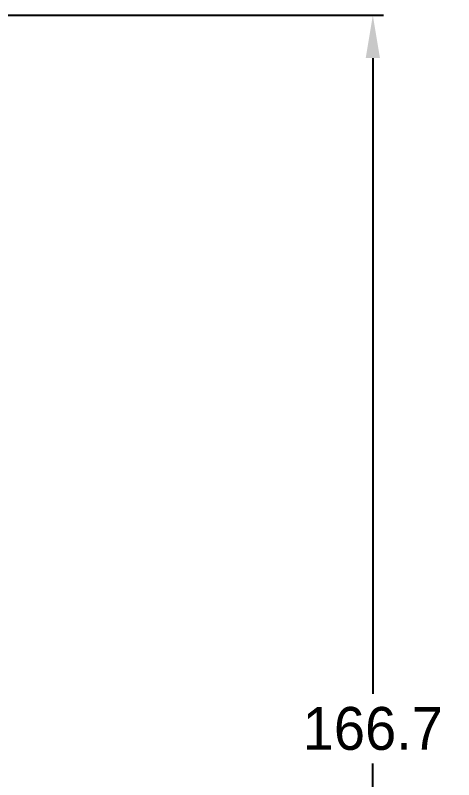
# Model space of a CAD drawing. Extents: x 10319 to 11160, y -16029 to -15435.
# Drawn here: x 10535.2 to 10586.3, y -15699.9 to -15610.6 of the extents above; entities that cross this region are included whole.
import ezdxf

# ---------------------------------------------------------------- set-up
doc = ezdxf.new("R2010")
doc.units = 0
doc.header["$MEASUREMENT"] = 0
doc.layers.get('Defpoints').update_dxf_attribs({"linetype": 'CONTINUOUS'})
doc.layers.add('DIM_', color=3, linetype='CONTINUOUS', lineweight=9)
doc.styles.get("Standard").update_dxf_attribs({"font": 'Gulim.ttf'})
doc.dimstyles.new('사본(2) STANDARD', dxfattribs={"dimscale": 0, "dimtxt": 5, "dimasz": 5, "dimexe": 1.25, "dimexo": 0.625, "dimgap": 1.5, "dimtad": 3, "dimtih": 1, "dimtoh": 1, "dimdec": 1, "dimzin": 9, "dimdsep": 46, "dimtxsty": 'Standard', "dimcen": 2.5, "dimclrd": 3, "dimclre": 3, "dimclrt": 4, "dimadec": 0, "dimazin": 0, "dimtfac": 1, "dimtdec": 1, "dimtmove": 0, "dimatfit": 3, "dimfxl": 1.25, "dimtfill": 1, "dimtolj": 1, "dimtzin": 0, "dimarcsym": 0})

# ---------------------------------------------------------------- blocks, each defined once
blk = doc.blocks.new('*D17')
at = {"layer": 'Defpoints', "color": 0, "transparency": 16777216}
for p in [(10506.507, -15610.637), (10576.883, -15610.637), (10532.507, -15777.287)]:
    blk.add_point(p, dxfattribs=at)
at = {"layer": 'DIM_', "color": 3, "lineweight": -2, "transparency": 16777216}
for p, q in [((10507.132, -15610.637), (10578.133, -15610.637)), ((10576.883, -15615.637), (10576.883, -15689.892)), ((10576.883, -15772.287), (10576.883, -15698.032)), ((10533.132, -15777.287), (10578.133, -15777.287))]:
    blk.add_line(p, q, dxfattribs=at)
at = {"layer": 'DIM_', "color": 3, "transparency": 16777216}
for points in [[(10576.05, -15615.637), (10577.716, -15615.637), (10576.883, -15610.637)], [(10576.05, -15772.287), (10577.716, -15772.287), (10576.883, -15777.287)]]:
    blk.add_solid(points, dxfattribs=at)
at = {"layer": 'DIM_', "color": 4, "transparency": 16777216, "insert": (10576.883, -15693.962), "char_height": 5, "attachment_point": 5, "bg_fill": 3, "box_fill_scale": 1.25, "bg_fill_color": 256, "bg_fill_true_color": 13158600, "bg_fill_transparency": 0}
blk.add_mtext('\\A1;166.7', dxfattribs=at)

msp = doc.modelspace()

# ---------------------------------------------------------------- dimensions: what is measured, and where the dimension line sits
at = {"layer": 'DIM_'}
dim = msp.add_linear_dim(base=(10576.883139287, -15610.636787616), p1=(10532.507458922, -15777.286787616), p2=(10506.507458922, -15610.636787616), angle=90, dimstyle='사본(2) STANDARD', override={"dimscale": 1, "dimtxt": 5, "dimasz": 5, "dimgap": 1.5, "dimtad": 0}, dxfattribs=at)
dim.commit()
dim.dimension.update_dxf_attribs({"geometry": '*D17', "text_midpoint": (10576.883139287, -15693.961787616)})

doc.saveas('drawing.dxf')
